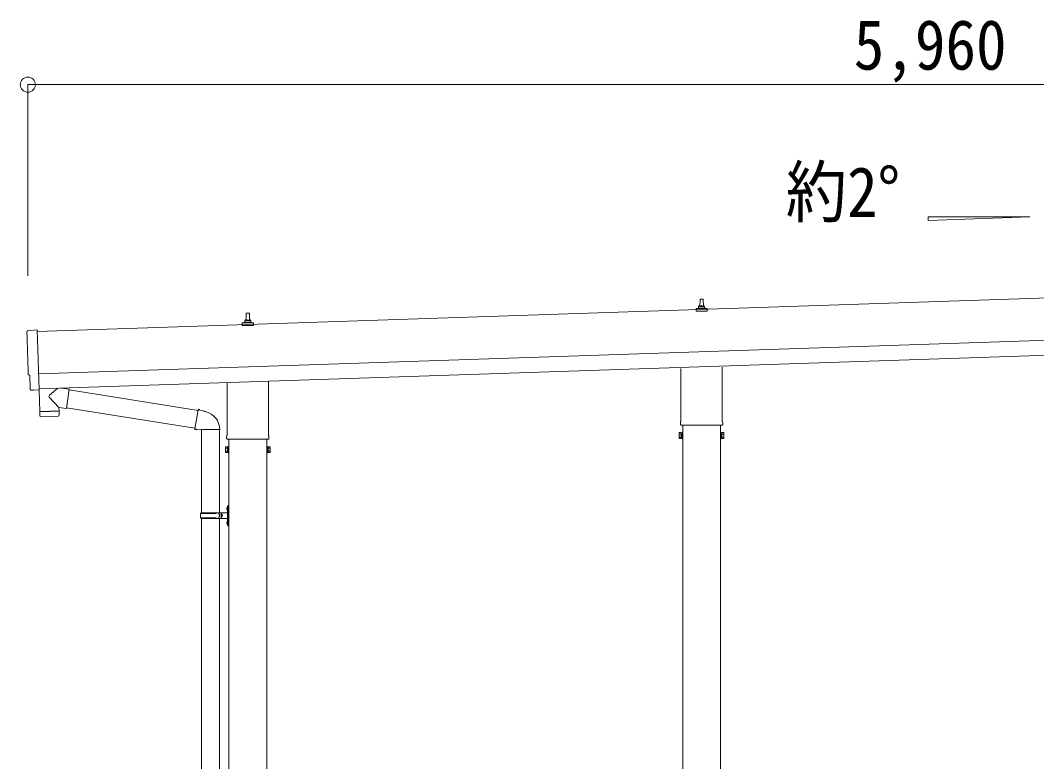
# Model space of a CAD drawing. Units: millimetres at full size, sheet at 1:50; details may follow other scales. Extents: x -14053 to 14053, y -9700 to 9700.
# Drawn here: x 3485 to 6844, y -4102 to -1652 of the extents above; entities that cross this region are included whole.
import ezdxf
from ezdxf.enums import TextEntityAlignment as Align

# ---------------------------------------------------------------- set-up
doc = ezdxf.new("R2010")
doc.units = ezdxf.units.MM
doc.header["$LTSCALE"] = 50
doc.header["$PDMODE"] = 32
doc.header["$PDSIZE"] = 50
for name, color, linetype, lineweight in [('0-2_TEXT1', 4, 'Continuous', 9), ('0-7_PARTS2', 7, 'Continuous', 9), ('0-8_TABLE1', 6, 'Continuous', 9), ('0-9_DIM1', 7, 'Continuous', 9)]:
    doc.layers.add(name, color=color, linetype=linetype, lineweight=lineweight)
doc.styles.add('ＭＳ ゴシック', font='')
doc.styles.get('ＭＳ ゴシック').set_extended_font_data('MS Gothic')

msp = doc.modelspace()

# ---------------------------------------------------------------- linework, layer by layer
at = {"layer": '0-2_TEXT1'}
for p, q in [((9432.4, -2483.78), (3540.29, -2680.18)), ((5730.51, -2597.77), (5731.24, -2574.25)), ((5732.24, -2573.27), (5740.78, -2573.27)), ((5741.78, -2574.25), (5742.51, -2597.77)), ((4232.24, -2619.94), (4240.78, -2619.94)), ((5718.26, -2613.27), (5718.26, -2605.56)), ((5754.76, -2613.27), (5718.26, -2613.27)), ((5718.64, -2604.77), (5754.38, -2604.77)), ((5719.02, -2604.59), (5725.75, -2602.96)), ((5726.13, -2602.77), (5746.89, -2602.77)), ((5726.51, -2601.98), (5726.51, -2597.77)), ((5727.51, -2597.77), (5745.51, -2597.77)), ((5746.51, -2601.98), (5746.51, -2597.77)), ((5754, -2604.59), (5747.27, -2602.96)), ((5754.76, -2613.27), (5754.76, -2605.56)), ((3544.95, -2820.11), (9437.07, -2623.7)), ((4218.26, -2659.94), (4218.26, -2652.22)), ((4218.64, -2651.44), (4254.38, -2651.44)), ((4219.02, -2651.25), (4225.75, -2649.62)), ((4226.13, -2649.44), (4246.89, -2649.44)), ((4226.51, -2648.65), (4226.51, -2644.44)), ((4227.51, -2644.44), (4245.51, -2644.44)), ((4230.51, -2644.44), (4231.24, -2620.91)), ((4241.78, -2620.91), (4242.51, -2644.44)), ((4246.51, -2648.65), (4246.51, -2644.44)), ((4254, -2651.25), (4247.27, -2649.62)), ((4254.76, -2659.94), (4254.76, -2652.22)), ((3508.62, -2677.8), (3540.12, -2675.1)), ((3540.12, -2675.1), (3546.71, -2872.84)), ((3546.62, -2870.08), (9438.73, -2673.68)), ((4254.76, -2659.94), (4218.26, -2659.94)), ((5668.21, -2977.26), (5668.21, -2802.69)), ((5804.81, -2798.14), (5804.81, -2977.26)), ((3515.69, -2824.47), (3515.09, -2824.49)), ((3517.26, -2871.47), (3515.69, -2824.47)), ((4168.21, -3023.93), (4168.21, -2849.36)), ((4304.81, -2844.81), (4304.81, -3023.93)), ((3527.12, -2874.5), (3520.2, -2874.37)), ((3527.86, -2874.2), (3528.5, -2873.55)), ((3528.5, -2873.55), (3546.74, -2873.85)), ((5666.51, -2986.03), (5666.51, -2980.53)), ((5804.45, -2989.53), (5668.57, -2989.53)), ((5674.01, -2989.53), (5674.01, -5888.7)), ((5799.01, -5888.7), (5799.01, -2989.53)), ((5806.51, -2980.53), (5806.51, -2986.03)), ((5662.51, -3015.53), (5663.27, -3014.22)), ((5662.51, -3015.53), (5662.51, -3032.53)), ((5669.51, -3014.22), (5663.27, -3014.22)), ((5669.51, -3019.12), (5663.27, -3019.12)), ((5669.51, -3033.85), (5669.51, -3014.22)), ((5669.51, -3014.83), (5672.01, -3014.83)), ((5672.01, -3013.53), (5674.01, -3013.53)), ((5672.01, -3034.53), (5672.01, -3013.53)), ((5674.01, -3013.53), (5674.01, -3034.53)), ((5801.01, -3013.53), (5799.01, -3013.53)), ((5801.01, -3034.53), (5801.01, -3013.53)), ((5803.51, -3014.83), (5801.01, -3014.83)), ((5803.51, -3014.22), (5809.75, -3014.22)), ((5803.51, -3033.85), (5803.51, -3014.22)), ((5803.51, -3019.12), (5809.75, -3019.12)), ((5810.51, -3015.53), (5809.75, -3014.22)), ((5810.51, -3015.53), (5810.51, -3032.53)), ((4166.51, -3032.7), (4166.51, -3027.2)), ((4304.45, -3036.2), (4168.57, -3036.2)), ((4174.01, -3036.2), (4174.01, -5888.7)), ((4299.01, -3036.2), (4299.01, -5888.7)), ((4306.51, -3027.2), (4306.51, -3032.7)), ((5662.51, -3032.53), (5663.27, -3033.85)), ((5669.51, -3028.94), (5663.27, -3028.94)), ((5669.51, -3033.85), (5663.27, -3033.85)), ((5672.01, -3033.23), (5669.51, -3033.23)), ((5674.01, -3034.53), (5672.01, -3034.53)), ((5799.01, -3034.53), (5801.01, -3034.53)), ((5801.01, -3033.23), (5803.51, -3033.23)), ((5803.51, -3028.94), (5809.75, -3028.94)), ((5803.51, -3033.85), (5809.75, -3033.85)), ((5810.51, -3032.53), (5809.75, -3033.85)), ((4162.51, -3062.2), (4163.27, -3060.88)), ((4162.51, -3062.2), (4162.51, -3079.2)), ((4162.51, -3079.2), (4163.27, -3080.51)), ((4169.51, -3060.88), (4163.27, -3060.88)), ((4169.51, -3065.79), (4163.27, -3065.79)), ((4169.51, -3075.61), (4163.27, -3075.61)), ((4169.51, -3080.51), (4163.27, -3080.51)), ((4169.51, -3080.51), (4169.51, -3060.88)), ((4169.51, -3061.5), (4172.01, -3061.5)), ((4172.01, -3079.9), (4169.51, -3079.9)), ((4172.01, -3060.2), (4174.01, -3060.2)), ((4172.01, -3081.2), (4172.01, -3060.2)), ((4174.01, -3081.2), (4172.01, -3081.2)), ((4174.01, -3060.2), (4174.01, -3081.2)), ((4301.01, -3060.2), (4299.01, -3060.2)), ((4299.01, -3081.2), (4301.01, -3081.2)), ((4301.01, -3081.2), (4301.01, -3060.2)), ((4303.51, -3061.5), (4301.01, -3061.5)), ((4301.01, -3079.9), (4303.51, -3079.9)), ((4303.51, -3060.88), (4309.75, -3060.88)), ((4303.51, -3080.51), (4303.51, -3060.88)), ((4303.51, -3065.79), (4309.75, -3065.79)), ((4303.51, -3075.61), (4309.75, -3075.61)), ((4303.51, -3080.51), (4309.75, -3080.51)), ((4310.51, -3062.2), (4309.75, -3060.88)), ((4310.51, -3079.2), (4309.75, -3080.51)), ((4310.51, -3062.2), (4310.51, -3079.2))]:
    msp.add_line(p, q, dxfattribs=at)
for centre, radius, start, end in [((5732.24, -2574.27), 1, 90, 178.60509), ((5740.78, -2574.27), 1, 1.39491, 90), ((4232.24, -2620.94), 1, 90, 178.60509), ((4240.78, -2620.94), 1, 1.39491, 90), ((5719.26, -2605.56), 1, 103.62699, 180), ((5725.51, -2601.98), 1, 283.62699, 0), ((5730.6, -2598.4), 4.13, 90, 171.17633), ((5727.51, -2598.77), 1, 90, 180), ((5739.84, -2597.77), 4.83, 133.60282, 180), ((5733.18, -2597.77), 4.83, 0, 46.39718), ((5742.42, -2598.4), 4.13, 8.82367, 90), ((5745.51, -2598.77), 1, 0, 90), ((5747.51, -2601.98), 1, 180, 256.37301), ((5753.76, -2605.56), 1, 0, 76.37301), ((4219.26, -2652.22), 1, 103.62699, 180), ((4225.51, -2648.65), 1, 283.62699, 0), ((4230.6, -2645.07), 4.13, 90, 171.17633), ((4227.51, -2645.44), 1, 90, 180), ((4239.84, -2644.44), 4.83, 133.60282, 180), ((4233.18, -2644.44), 4.83, 0, 46.39718), ((4242.42, -2645.07), 4.13, 8.82367, 90), ((4245.51, -2645.44), 1, 0, 90), ((4247.51, -2648.65), 1, 180, 256.37301), ((4253.76, -2652.22), 1, 0, 76.37301), ((5670.51, -2980.53), 4, 125.09963, 180), ((5670.51, -2986.03), 4, 180, 194.47751), ((5670.51, -2986.03), 4, 194.47751, 241.04498), ((5802.51, -2986.03), 4, 298.95502, 345.52249), ((5802.51, -2980.53), 4, 0, 54.90037), ((5802.51, -2986.03), 4, 345.52249, 0), ((5666.86, -3016.67), 4.34, 145.61575, 214.38425), ((5678.75, -3024.03), 16.24, 162.41205, 197.58795), ((5794.27, -3024.03), 16.24, 342.41205, 17.58795), ((5806.17, -3016.67), 4.34, 325.61575, 34.38425), ((4170.51, -3027.2), 4, 125.09963, 180), ((4170.51, -3032.7), 4, 180, 194.47751), ((4170.51, -3032.7), 4, 194.47751, 241.04498), ((4302.51, -3032.7), 4, 298.95502, 345.52249), ((4302.51, -3027.2), 4, 0, 54.90037), ((4302.51, -3032.7), 4, 345.52249, 0), ((5666.86, -3031.39), 4.34, 145.61575, 214.38425), ((5806.17, -3031.39), 4.34, 325.61575, 34.38425), ((4166.86, -3063.34), 4.34, 145.61575, 214.38425), ((4178.75, -3070.7), 16.24, 162.41205, 197.58795), ((4166.86, -3078.06), 4.34, 145.61575, 214.38425), ((4294.27, -3070.7), 16.24, 342.41205, 17.58795), ((4306.17, -3063.34), 4.34, 325.61575, 34.38425), ((4306.17, -3078.06), 4.34, 325.61575, 34.38425)]:
    msp.add_arc(centre, radius, start, end, dxfattribs=at)
for centre, major_axis, ratio, start_param, end_param in [((3508.88, -2680.79), (-3, -0.1), 0.99863, 4.7647489, 6.2979817), ((-1251.99, -2909.95), (4760.73, 158.69), 0.99863, 6.2686928, 6.2979817), ((3514.94, -2820.09), (-4.4, -0.15), 0.99863, 6.2686928, 7.8539816), ((3520.26, -2871.37), (-2.11, -2.14), 0.9974, 5.5252311, 7.0411395), ((3527.14, -2873.5), (-0.704, -0.714), 0.9974, 0.7579542, 1.5707963)]:
    msp.add_ellipse(centre, major_axis=major_axis, ratio=ratio, start_param=start_param, end_param=end_param, dxfattribs=at)
at = {"layer": '0-7_PARTS2', "color": 4}
msp.add_lwpolyline([(6821.72, -2300.94), (6485.72, -2313.36), (6485.72, -2300.94)], close=True, dxfattribs=at)
at = {"layer": '0-8_TABLE1'}
for q in [(3509.51, -2495.97), (9469.51, -1864.58)]:
    msp.add_line((3509.51, -1864.58), q, dxfattribs=at)
msp.add_point((3509.51, -1864.58), dxfattribs=at)
at = {"layer": '0-9_DIM1'}
for p, q in [((3608.04, -2868.03), (3580.82, -2891.06)), ((3645.73, -2871.32), (3619.81, -2867.64)), ((3645.73, -2871.32), (3636.76, -2934.39)), ((3645.47, -2873.15), (4072.06, -2941.07)), ((3612.28, -2930.91), (3580.79, -2898.4)), ((3548.75, -2946.05), (3549.41, -2959.09)), ((3553.22, -2944.9), (3553.27, -2945.9)), ((3608.18, -2943.07), (3608.2, -2944.07)), ((3612.28, -2930.91), (3636.76, -2934.39)), ((3612.28, -2930.91), (3612.68, -2942.92)), ((3637.02, -2932.55), (4061.64, -3000.16)), ((4072.38, -2939.25), (4066.85, -2970.62)), ((4072.38, -2939.25), (4073.53, -2937.27)), ((4073.53, -2937.27), (4077.09, -2937.9)), ((4077.09, -2937.9), (4077.51, -2940.25)), ((4092.02, -2943.07), (4093.71, -2944.7)), ((4093.71, -2944.7), (4095.82, -2945.15)), ((3610.02, -2960.02), (3552.51, -2961.93)), ((4061.32, -3001.98), (4066.85, -2970.62)), ((4061.32, -3001.98), (4061.72, -3004.24)), ((4061.32, -3001.98), (4066.48, -3002.8)), ((4061.72, -3004.24), (4065.28, -3004.87)), ((4065.28, -3004.87), (4066.48, -3002.8)), ((4066.48, -3002.8), (4081.08, -3005.11)), ((4081.08, -3005.11), (4083.28, -3004.13)), ((4143.58, -3004.53), (4082.4, -3004.53)), ((4083.43, -3004.53), (4083.43, -3279.7)), ((4143.43, -3004.53), (4143.43, -3279.7)), ((4169.43, -3256.7), (4172.43, -3255.2)), ((4169.43, -3256.7), (4169.43, -3288.7)), ((4172.43, -3255.2), (4172.43, -3288.7)), ((4172.43, -3255.2), (4173.43, -3255.2)), ((4173.43, -3255.2), (4173.43, -3288.7)), ((4080.43, -3281.7), (4130.77, -3281.7)), ((4081.43, -3279.7), (4167.43, -3279.7)), ((4081.43, -3279.7), (4081.43, -3281.7)), ((4140.43, -3279.7), (4140.43, -3284.2)), ((4140.43, -3284.2), (4142.43, -3284.2)), ((4142.43, -3284.2), (4142.43, -3288.7)), ((4142.43, -3293.2), (4142.43, -3288.7)), ((4148.43, -3279.7), (4148.43, -3288.7)), ((4148.43, -3284.2), (4151.43, -3284.2)), ((4148.43, -3297.7), (4148.43, -3288.7)), ((4151.43, -3284.2), (4151.43, -3288.7)), ((4151.43, -3293.2), (4151.43, -3288.7)), ((4167.13, -3262.55), (4169.18, -3263.55)), ((4168.4, -3260.55), (4169.03, -3260.55)), ((4168.4, -3260.55), (4168.4, -3268.85)), ((4168.4, -3268.85), (4169.03, -3268.85)), ((4169.03, -3260.55), (4169.03, -3268.85)), ((4169.03, -3260.55), (4169.43, -3260.95)), ((4169.03, -3268.85), (4169.43, -3268.45)), ((4169.18, -3263.55), (4169.79, -3264.7)), ((4169.43, -3260.95), (4169.43, -3268.45)), ((4169.43, -3320.7), (4169.43, -3288.7)), ((4172.43, -3322.2), (4172.43, -3288.7)), ((4173.43, -3322.2), (4173.43, -3288.7)), ((4080.43, -3295.7), (4130.77, -3295.7)), ((4081.43, -3297.7), (4081.43, -3295.7)), ((4081.43, -3297.7), (4167.43, -3297.7)), ((4083.43, -3297.7), (4083.43, -4229.7)), ((4140.43, -3297.7), (4140.43, -3293.2)), ((4140.43, -3293.2), (4142.43, -3293.2)), ((4143.43, -3297.7), (4143.43, -4229.7)), ((4148.43, -3293.2), (4151.43, -3293.2)), ((4167.13, -3310.55), (4169.18, -3311.55)), ((4168.4, -3308.55), (4169.03, -3308.55)), ((4168.4, -3308.55), (4168.4, -3316.85)), ((4168.4, -3316.85), (4169.03, -3316.85)), ((4169.03, -3308.55), (4169.03, -3316.85)), ((4169.03, -3308.55), (4169.43, -3308.95)), ((4169.03, -3316.85), (4169.43, -3316.45)), ((4169.18, -3311.55), (4169.79, -3312.7)), ((4169.43, -3308.95), (4169.43, -3316.45)), ((4169.43, -3320.7), (4172.43, -3322.2)), ((4172.43, -3322.2), (4173.43, -3322.2))]:
    msp.add_line(p, q, dxfattribs=at)
for points in [[(3546.34, -2873.84), (3548.72, -2945.05), (3612.68, -2942.92)], [(3612.92, -2956.97), (3612.72, -2943.92), (3548.75, -2946.05)], [(4072.38, -2939.25), (4077.51, -2940.25), (4092.02, -2943.07)], [(4167.13, -3266.85), (4169.18, -3265.85), (4169.79, -3264.7)], [(4167.13, -3314.85), (4169.18, -3313.85), (4169.79, -3312.7)]]:
    msp.add_lwpolyline(points, dxfattribs=at)
for centre, radius, start, end in [((3584.2, -2894.75), 5, 132.56466, 226.88314), ((4083.28, -3004.13), 60.3, 359.62495, 78), ((3552.41, -2958.94), 3, 182.90915, 271.95747), ((3609.92, -2957.02), 3, 271.90915, 0.90915), ((4129.18, -3288.7), 49.25, 171.82876, 180.00002), ((4129.18, -3288.7), 49.25, 180.00002, 188.17127), ((4130.77, -3279.7), 2, 270, 359.99998), ((4172.73, -3264.7), 6, 136.21765, 223.78235), ((4167.43, -3277.7), 2, 270, 359.99998), ((4130.77, -3297.7), 2, 0.00005, 90.00004), ((4172.73, -3312.7), 6, 136.21765, 223.78235), ((4167.43, -3299.7), 2, 0.00005, 90.00004)]:
    msp.add_arc(centre, radius, start, end, dxfattribs=at)

# ---------------------------------------------------------------- texts
at = {"layer": '0-7_PARTS2', "style": 'ＭＳ ゴシック', "width": 0.9}
msp.add_text('約2°', height=165, dxfattribs=at).set_placement((6014.64, -2351), align=Align.BOTTOM_LEFT)
at = {"layer": '0-8_TABLE1', "color": 7, "style": 'ＭＳ ゴシック', "width": 0.9}
msp.add_text('5,960', height=165, dxfattribs=at).set_placement((6239.51, -1864.58), align=Align.BOTTOM_LEFT)

doc.saveas('drawing.dxf')
